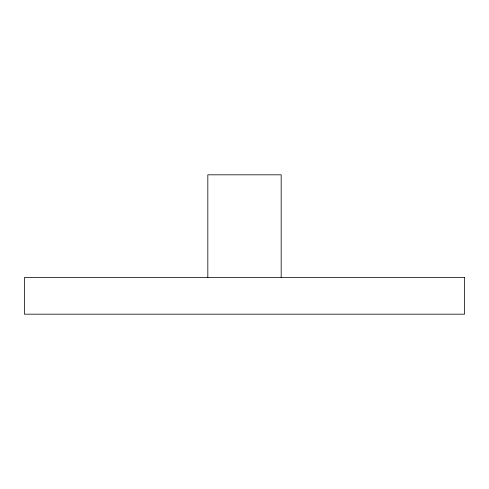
<?xml version="1.0" encoding="UTF-8"?>
<svg xmlns="http://www.w3.org/2000/svg" width="489" height="489" viewBox="0 0 489 489"><rect width="100%" height="100%" fill="white"/><g stroke="black" fill="none" stroke-linecap="round" stroke-linejoin="round"><path stroke-width="0.73" d="M281.175 277.507L281.175 174.817L207.825 174.817L207.825 277.507M464.55 277.507L24.45 277.507L24.45 314.183L464.55 314.183L464.55 277.507"/></g></svg>
